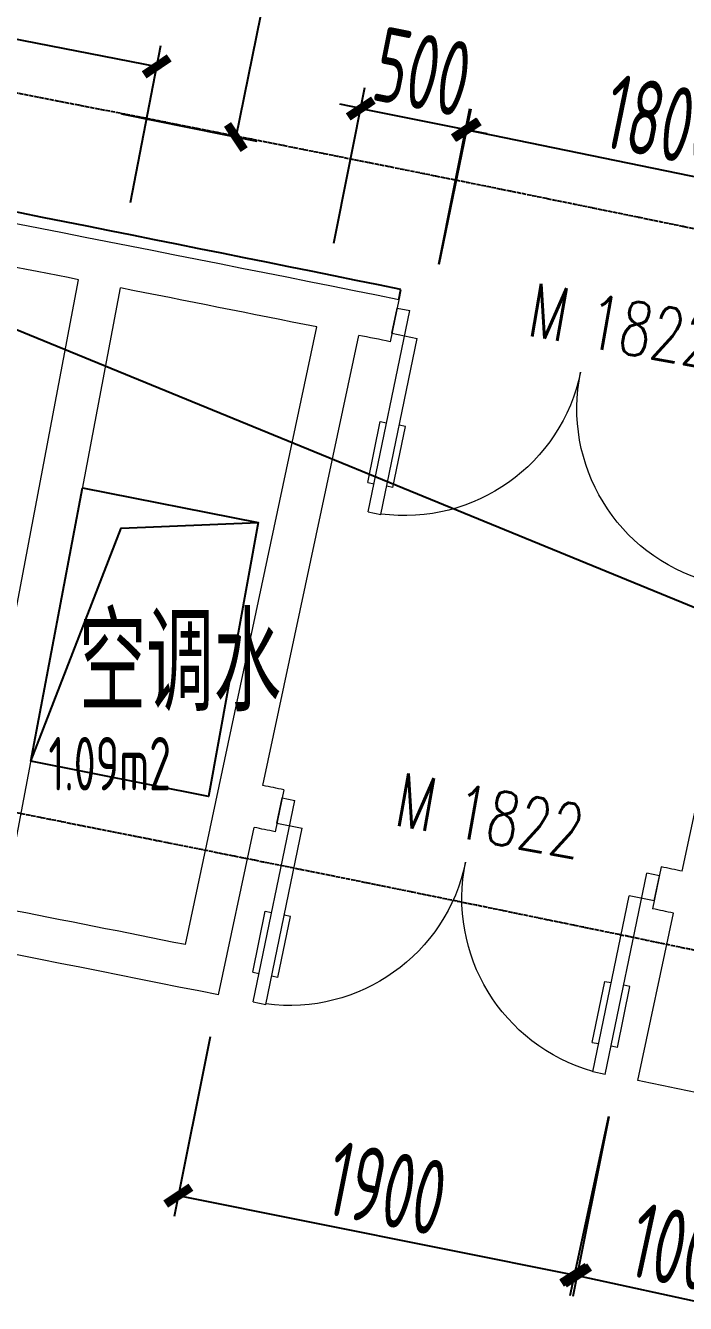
# Model space of a CAD drawing. Header units: millimetres. Extents: x 11515858 to 24947533, y -12784974 to -6116114.
# Drawn here: x 11836909 to 11839993, y -6401342 to -6395372 of the extents above; entities that cross this region are included whole.
import ezdxf
from ezdxf.enums import TextEntityAlignment as Align

# ---------------------------------------------------------------- set-up
doc = ezdxf.new("R2010")
doc.units = ezdxf.units.MM
doc.header["$LTSCALE"] = 10
for name, pattern in [('A2-RG-AXIS$0$CENTER', [2, 1.25, -0.25, 0.25, -0.25]), ('A2-RG-AXIS$0$DOTE', [2.4200000000000004, 2, -0.2, 0.02, -0.2]), ('A2-RI-F2$0$DASHDOT2', [0.5, 0.25, -0.125, 0, -0.125]), ('A2-RI-F2$0$DASHED2', [0.375, 0.25, -0.125])]:
    doc.linetypes.add(name, pattern=pattern)
for name, color, linetype in [('A2-RB-F2$0$$34$A-DIMS-100', 1, 'Continuous'), ('A2-RG-AXIS$0$A-GRID', 1, 'A2-RG-AXIS$0$CENTER'), ('A2-RI-F2$0$A-DOOR-ROLL', 2, 'A2-RI-F2$0$DASHED2'), ('A2-RI-F2$0$A-HOLE', 2, 'Continuous'), ('A2-RI-F2$0$A-STRS', 50, 'Continuous'), ('A2-RI-F2$0$A-STRS-HRAL', 80, 'Continuous'), ('A2-RI-F2$0$A-SYMB-AREA', 4, 'Continuous'), ('A2-RI-F2$0$A-SYMB-DOOR', 4, 'Continuous'), ('A2-RI-F2$0$A-SYMB-NAME', 4, 'Continuous'), ('A2-RI-F2$0$A-SYMB-VOID', 35, 'Continuous'), ('A2-RI-F2$0$an-door', 2, 'Continuous'), ('A2-RI-F2$0$WINDOW_TEXT', 7, 'Continuous')]:
    doc.layers.add(name, color=color, linetype=linetype)
for name, color, linetype, lineweight in [('A2-RI-F2$0$A-DOOR', 32, 'Continuous', 5), ('A2-RI-F2$0$A-FLOR-STRS', 2, 'Continuous', 5), ('A2-RI-F2$0$A-GLAZ', 140, 'Continuous', 5), ('A2-RI-F2$0$A-WALL', 7, 'Continuous', 5)]:
    doc.layers.add(name, color=color, linetype=linetype, lineweight=lineweight)
doc.styles.add('A2-RB-F2$0$$0$XD2008', font='hzs.shx', dxfattribs={"width": 0.7, "bigfont": 'hztxt.shx'})
doc.styles.add('A2-RI-F2$0$ECADI', font='hzs.shx', dxfattribs={"width": 0.7, "bigfont": 'hztxt.shx'})
doc.styles.add('A2-RI-F2$0$ECADI-TXT', font='simplex.shx', dxfattribs={"bigfont": 'hztxt.shx'})
doc.styles.add('A2-RI-F2$0$SIMPLEX', font='simplex.shx', dxfattribs={"width": 0.7})
doc.dimstyles.new('A2-RB-F2$0$$0$XD100$0', dxfattribs={"dimscale": 100, "dimtxt": 3.5, "dimasz": 1, "dimexe": 1, "dimexo": 2, "dimgap": 0.5, "dimtad": 1, "dimdec": 0, "dimdsep": 46, "dimtxsty": 'A2-RB-F2$0$$0$XD2008', "dimblk1": 'A2-RB-F2$0$$20$_ArchTick', "dimblk2": 'A2-RB-F2$0$$20$_ArchTick', "dimsah": 1, "dimcen": 2.5, "dimclrt": 4, "dimaunit": 1, "dimadec": 0, "dimazin": 0, "dimtfac": 1, "dimtdec": 0, "dimtix": 1, "dimtmove": 2, "dimatfit": 3, "dimfxl": 0, "dimtolj": 1, "dimtzin": 0, "dimarcsym": 0})

# ---------------------------------------------------------------- blocks, each defined once
blk = doc.blocks.new('A2-RG-AXIS')
at = {"layer": 'A2-RG-AXIS$0$A-GRID', "linetype": 'A2-RG-AXIS$0$DOTE'}
for centre, radius, start, end in [((11778730.70926435, -6694178.721949182), 304099.9999999902, 75.58928463849298, 95.40764399720393), ((11778730.70926435, -6694178.721949182), 300799.9999999902, 75.58928463849298, 95.40764398384447), ((11778730.70819431, -6694178.660026948), 293699.9515340837, 75.58928142923537, 95.40764489503492)]:
    blk.add_arc(centre, radius, start, end, dxfattribs=at)
blk = doc.blocks.new('A2-RB-F2$0$$20$_ArchTick')
at = {"color": 0, "linetype": 'ByBlock', "const_width": 0.4}
blk.add_lwpolyline([(-0.5, -0.5), (0.5, 0.5)], dxfattribs=at)
blk = doc.blocks.new('*D1544')
at = {"layer": 'A2-RB-F2$0$$34$A-DIMS-100', "color": 0, "lineweight": -2, "transparency": 16777216}
for p, q in [((11837793.27718236, -6393630.692217927), (11838425.74966047, -6393758.707094526)), ((11838327.73716407, -6393738.868986044), (11837891.75995726, -6395892.865394235)), ((11837357.29997556, -6395784.688626118), (11837989.77245367, -6395912.703502716))]:
    blk.add_line(p, q, dxfattribs=at)
at = {"layer": 'Defpoints', "color": 0, "transparency": 16777216}
for p in [(11837597.25218955, -6393591.016000964), (11837161.27498274, -6395745.012409154), (11837891.75995726, -6395892.865394235)]:
    blk.add_point(p, dxfattribs=at)
at = {"layer": 'A2-RB-F2$0$$34$A-DIMS-100', "color": 0, "lineweight": -2, "transparency": 16777216, "xscale": 100, "yscale": 100, "zscale": 100}
for p, rotation in [((11838327.73716407, -6393738.868986044), 78.55769477482241), ((11837891.75995726, -6395892.865394235), 258.5576947748224)]:
    blk.add_blockref('A2-RB-F2$0$$20$_ArchTick', p, dxfattribs=dict(at, rotation=rotation))
at = {"layer": 'A2-RB-F2$0$$34$A-DIMS-100', "color": 4, "transparency": 16777216, "insert": (11837889.22044375, -6394771.231446054), "char_height": 350, "attachment_point": 5, "rotation": 78.5576947748224, "style": 'A2-RB-F2$0$$0$XD2008'}
blk.add_mtext('\\A1;2200', dxfattribs=at)
blk = doc.blocks.new('*D2084')
at = {"layer": 'A2-RB-F2$0$$34$A-DIMS-100', "color": 0, "lineweight": -2, "ltscale": 3, "transparency": 16777216}
for p, q in [((11838841.84433744, -6396487.04195259), (11838990.76436237, -6395761.831740147)), ((11838970.64934483, -6395859.787781661), (11840733.58271939, -6396221.801550352)), ((11840604.77771199, -6396849.055721281), (11840753.69773693, -6396123.845508837))]:
    blk.add_line(p, q, dxfattribs=at)
at = {"layer": 'Defpoints', "color": 0, "ltscale": 3, "transparency": 16777216}
for p in [(11840733.58271939, -6396221.801550352), (11838801.61430235, -6396682.954035619), (11840564.54767691, -6397044.967804311)]:
    blk.add_point(p, dxfattribs=at)
at = {"layer": 'A2-RB-F2$0$$34$A-DIMS-100', "color": 0, "lineweight": -2, "ltscale": 3, "transparency": 16777216, "xscale": 100, "yscale": 100, "zscale": 100}
for p, rotation in [((11838970.64934483, -6395859.787781661), 168.3957737842203), ((11840733.58271939, -6396221.801550352), 348.3957737842202)]:
    blk.add_blockref('A2-RB-F2$0$$20$_ArchTick', p, dxfattribs=dict(at, rotation=rotation))
at = {"layer": 'A2-RB-F2$0$$34$A-DIMS-100', "color": 4, "ltscale": 3, "transparency": 16777216, "insert": (11839897.37482158, -6395820.393572599), "char_height": 350, "attachment_point": 5, "rotation": 348.3957737842203, "style": 'A2-RB-F2$0$$0$XD2008'}
blk.add_mtext('\\A1;1800', dxfattribs=at)
blk = doc.blocks.new('*D2087')
at = {"layer": 'A2-RB-F2$0$$34$A-DIMS-100', "color": 0, "lineweight": -2, "ltscale": 3, "transparency": 16777216}
for p, q in [((11838350.00165141, -6396388.887884675), (11838495.16075542, -6395661.48310475)), ((11838475.59086586, -6395759.549507877), (11838377.52446273, -6395739.979618313)), ((11838475.59086586, -6395759.549507877), (11838966.34329593, -6395857.482852567)), ((11838840.75408148, -6396486.821229365), (11838985.91318549, -6395759.416449439)), ((11838966.34329593, -6395857.482852567), (11839064.40969906, -6395877.052742131))]:
    blk.add_line(p, q, dxfattribs=at)
at = {"layer": 'Defpoints', "color": 0, "ltscale": 3, "transparency": 16777216}
for p in [(11838966.34329593, -6395857.482852567), (11838310.86187228, -6396585.02069093), (11838801.61430235, -6396682.954035619)]:
    blk.add_point(p, dxfattribs=at)
at = {"layer": 'A2-RB-F2$0$$34$A-DIMS-100', "color": 0, "lineweight": -2, "ltscale": 3, "transparency": 16777216, "xscale": 100, "yscale": 100, "zscale": 100}
for p, rotation in [((11838475.59086586, -6395759.549507877), 348.7144459848632), ((11838966.34329593, -6395857.482852567), 168.7144459848632)]:
    blk.add_blockref('A2-RB-F2$0$$20$_ArchTick', p, dxfattribs=dict(at, rotation=rotation))
at = {"layer": 'A2-RB-F2$0$$34$A-DIMS-100', "color": 4, "ltscale": 3, "transparency": 16777216, "insert": (11838764.99933241, -6395587.866773184), "char_height": 350, "attachment_point": 5, "rotation": 348.7144459848632, "style": 'A2-RB-F2$0$$0$XD2008'}
blk.add_mtext('\\A1;500', dxfattribs=at)
blk = doc.blocks.new('*D2046')
at = {"layer": 'A2-RB-F2$0$$34$A-DIMS-100', "color": 0, "lineweight": -2, "ltscale": 3, "transparency": 16777216}
for p, q in [((11835337.7879322, -6395800.894490788), (11835479.80392944, -6395066.197271409)), ((11835460.82537165, -6395164.37982762), (11837521.73922178, -6395562.751739119)), ((11837398.70178233, -6396199.266402286), (11837540.71777957, -6395464.569182906))]:
    blk.add_line(p, q, dxfattribs=at)
at = {"layer": 'Defpoints', "color": 0, "ltscale": 3, "transparency": 16777216}
for p in [(11837521.73922178, -6395562.751739119), (11835299.83081663, -6395997.259603212), (11837360.74466676, -6396395.63151471)]:
    blk.add_point(p, dxfattribs=at)
at = {"layer": 'A2-RB-F2$0$$34$A-DIMS-100', "color": 0, "lineweight": -2, "ltscale": 3, "transparency": 16777216, "xscale": 100, "yscale": 100, "zscale": 100}
for p, rotation in [((11835460.82537165, -6395164.37982762), 169.0597289646019), ((11837521.73922178, -6395562.751739119), 349.0597289646018)]:
    blk.add_blockref('A2-RB-F2$0$$20$_ArchTick', p, dxfattribs=dict(at, rotation=rotation))
at = {"layer": 'A2-RB-F2$0$$34$A-DIMS-100', "color": 4, "ltscale": 3, "transparency": 16777216, "insert": (11836533.98405173, -6395142.655031892), "char_height": 350, "attachment_point": 5, "rotation": 349.0597289646019, "style": 'A2-RB-F2$0$$0$XD2008'}
blk.add_mtext('\\A1;2100', dxfattribs=at)
blk = doc.blocks.new('*D1986')
at = {"layer": 'A2-RB-F2$0$$34$A-DIMS-100', "color": 0, "lineweight": -2, "transparency": 16777216}
for p, q in [((11837771.17785254, -6400096.71698913), (11837603.25309569, -6400936.245848857)), ((11839634.6126427, -6400469.446086425), (11839466.68788585, -6401308.974946152)), ((11837622.86684136, -6400838.188207744), (11839486.30163153, -6401210.917305039))]:
    blk.add_line(p, q, dxfattribs=at)
at = {"layer": 'Defpoints', "color": 0, "transparency": 16777216}
for p in [(11837810.40534388, -6399900.601706904), (11839673.84013405, -6400273.3308042), (11839486.30163153, -6401210.917305039)]:
    blk.add_point(p, dxfattribs=at)
at = {"layer": 'A2-RB-F2$0$$34$A-DIMS-100', "color": 0, "lineweight": -2, "transparency": 16777216, "xscale": 100, "yscale": 100, "zscale": 100}
for p, rotation in [((11837622.86684136, -6400838.188207744), 168.6888216921097), ((11839486.30163153, -6401210.917305039), 348.6888216921096)]:
    blk.add_blockref('A2-RB-F2$0$$20$_ArchTick', p, dxfattribs=dict(at, rotation=rotation))
at = {"layer": 'A2-RB-F2$0$$34$A-DIMS-100', "color": 4, "transparency": 16777216, "insert": (11838598.71516421, -6400803.923063888), "char_height": 350, "attachment_point": 5, "rotation": 348.6888216921096, "style": 'A2-RB-F2$0$$0$XD2008'}
blk.add_mtext('\\A1;1900', dxfattribs=at)
blk = doc.blocks.new('*D1931')
at = {"layer": 'A2-RB-F2$0$$34$A-DIMS-100', "color": 0, "lineweight": -2, "transparency": 16777216}
for p, q in [((11839633.41699291, -6400469.205346573), (11839452.02592368, -6401305.80129976)), ((11840610.84631981, -6400681.13196423), (11840429.45525058, -6401517.727917416)), ((11839473.21560871, -6401208.072096098), (11840450.64493561, -6401419.998713754))]:
    blk.add_line(p, q, dxfattribs=at)
at = {"layer": 'Defpoints', "color": 0, "transparency": 16777216}
for p in [(11839675.79636298, -6400273.746939251), (11840653.22568987, -6400485.673556907), (11840450.64493561, -6401419.998713754)]:
    blk.add_point(p, dxfattribs=at)
at = {"layer": 'A2-RB-F2$0$$34$A-DIMS-100', "color": 0, "lineweight": -2, "transparency": 16777216, "xscale": 100, "yscale": 100, "zscale": 100}
for p, rotation in [((11839473.21560871, -6401208.072096098), 167.7664642776014), ((11840450.64493561, -6401419.998713754), 347.7664642776014)]:
    blk.add_blockref('A2-RB-F2$0$$20$_ArchTick', p, dxfattribs=dict(at, rotation=rotation))
at = {"layer": 'A2-RB-F2$0$$34$A-DIMS-100', "color": 4, "transparency": 16777216, "insert": (11840009.60706348, -6401094.144696688), "char_height": 350, "attachment_point": 5, "rotation": 347.7664642776014, "style": 'A2-RB-F2$0$$0$XD2008'}
blk.add_mtext('\\A1;1000', dxfattribs=at)
blk = doc.blocks.new('A2-RI-F2$0$$DorLib2D$00000011')
for p, q in [((-0.4666666602065561, 0.4708801651422903), (-0.4666666602065561, -0.06245316819156699)), ((-0.4666666602065561, 0.4708801651422903), (-0.4333333268731963, 0.4708801651422903)), ((-0.4333333268731963, 0.4708801651422903), (-0.4333333268731963, 0.004213498475152733)), ((0.4333333397943449, 0.4708801651422903), (0.4333333397943449, 0.004213498475152733)), ((0.4666666731277047, 0.4708801651422903), (0.4333333397943449, 0.4708801651422903)), ((0.4666666731277047, 0.4708801651422903), (0.4666666731277047, -0.06245316819156699)), ((-0.483333326873236, 0.3962051976975829), (-0.4666666602065561, 0.3962051976975829)), ((-0.4166666602065021, 0.3962051976975829), (-0.4333333268731963, 0.3962051976975829)), ((0.4166666731276649, 0.3962051976975829), (0.4333333397943449, 0.3962051976975829)), ((0.4833333397943989, 0.3962051976975829), (0.4666666731277047, 0.3962051976975829)), ((-0.483333326873236, 0.2345635206386163), (-0.4666666602065561, 0.2345635206386163)), ((-0.4166666602065021, 0.2345635206386163), (-0.4333333268731963, 0.2345635206386163)), ((0.4166666731276649, 0.2345635206386163), (0.4333333397943449, 0.2345635206386163)), ((0.4833333397943846, 0.2345635206386163), (0.4666666731277047, 0.2345635206386163)), ((-0.4999999935399302, 0.004213498475152733), (-0.4333333268731963, 0.004213498475152733)), ((-0.499999993539916, 0.004213498475181154), (-0.4999999935399302, -0.06245316819156699)), ((0.5000000064610788, 0.004213498475152733), (0.4333333397943449, 0.004213498475152733)), ((0.5000000064610788, 0.004213498475181154), (0.5000000064610788, -0.06245316819156699)), ((-0.4999999935399302, -0.06245316819156699), (-0.4666666602065561, -0.06245316819156699)), ((0.5000000064610788, -0.06245316819156699), (0.4666666731277047, -0.06245316819156699))]:
    blk.add_line(p, q)
at = {"lineweight": 13}
for p, q in [((-0.483333326873236, 0.3962051976975829), (-0.483333326873236, 0.2345635206386163)), ((-0.4166666602065021, 0.3962051976975829), (-0.4166666602065021, 0.2345635206386163)), ((0.4166666731276649, 0.3962051976975829), (0.4166666731276649, 0.2345635206386163)), ((0.4833333397943989, 0.3962051976975829), (0.4833333397943846, 0.2345635206386163))]:
    blk.add_line(p, q, dxfattribs=at)
for centre, start, end in [((-0.4666666602065561, 0.004213498475152733), 0, 85.90395624167282), ((0.4666666731277047, 0.004213498475152733), 94.09604375832718, 180)]:
    blk.add_arc(centre, 0.4666666666671333, start, end, dxfattribs=at)
blk = doc.blocks.new('A2-RI-F2$0$door-doublewing')
at = {"layer": 'A2-RI-F2$0$A-DOOR', "color": 4, "xscale": -0.9999999999999998, "rotation": 180}
blk.add_blockref('A2-RI-F2$0$$DorLib2D$00000011', (-6.460084023274248e-09, -0.02911983485822134), dxfattribs=at)
at = {"layer": 'A2-RI-F2$0$WINDOW_TEXT', "style": 'A2-RI-F2$0$SIMPLEX', "flags": 9}
blk.add_attdef('A', text='', height=0.9999999999999998, dxfattribs=at).set_placement((0, 1.5), align=Align.MIDDLE)
blk = doc.blocks.new('A2-RI-F2$0$5erhfh')
at = {"layer": 'A2-RI-F2$0$A-SYMB-AREA', "style": 'A2-RI-F2$0$ECADI', "width": 0.7}
blk.add_attdef('340M2', text='', height=2.5, dxfattribs=at).set_placement((0, 1.25), align=Align.MIDDLE_LEFT)
at = {"layer": 'A2-RI-F2$0$A-SYMB-NAME', "style": 'A2-RI-F2$0$ECADI', "width": 0.7}
blk.add_attdef('CHINESENAME', (-12.29193252821193, 3.0875), '', height=4.5, dxfattribs=at)
blk = doc.blocks.new('A2-RI-F2$0$ECADI-TAG-DOOR')
blk = doc.blocks.new('A2-RB-F2')
at = {"layer": 'A2-RB-F2$0$$34$A-DIMS-100'}
dim = blk.add_aligned_dim(p1=(11837597.25218955, -6393591.016000963), p2=(11837161.27498274, -6395745.012409153), distance=745.2977949768372, text='2200', dimstyle='A2-RB-F2$0$$0$XD100$0', dxfattribs=at)
dim.commit()
dim.dimension.update_dxf_attribs({"geometry": '*D1544', "text_midpoint": (11837889.22044375, -6394771.231446054)})
at = {"layer": 'A2-RB-F2$0$$34$A-DIMS-100', "ltscale": 3}
dim = blk.add_aligned_dim(p1=(11835299.83081663, -6395997.259603212), p2=(11837360.74466676, -6396395.63151471), distance=848.2970985065042, text='2100', dimstyle='A2-RB-F2$0$$0$XD100$0', dxfattribs=at)
dim.commit()
dim.dimension.update_dxf_attribs({"geometry": '*D2046', "text_midpoint": (11836533.98405173, -6395142.655031892)})
for p1, p2, distance, picture, middle in [((11838310.86187228, -6396585.02069093), (11838801.61430235, -6396682.954035619), 841.7471802005263, '*D2087', (11838764.99933241, -6395587.866773184)), ((11838801.61430235, -6396682.954035619), (11840564.54767691, -6397044.96780431), 840.3425059112324, '*D2084', (11839897.37482158, -6395820.393572599))]:
    dim = blk.add_aligned_dim(p1=p1, p2=p2, distance=distance, dimstyle='A2-RB-F2$0$$0$XD100$0', dxfattribs=at)
    dim.commit()
    dim.dimension.update_dxf_attribs({"geometry": picture, "text_midpoint": middle})
at = {"layer": 'A2-RB-F2$0$$34$A-DIMS-100'}
for p1, p2, distance, picture, middle in [((11837810.40534388, -6399900.601706904), (11839673.84013405, -6400273.3308042), -956.1585310415658, '*D1986', (11838598.71516421, -6400803.923063888)), ((11839675.79636298, -6400273.746939251), (11840653.22568987, -6400485.673556907), -956.0347591555385, '*D1931', (11840009.60706348, -6401094.144696688))]:
    dim = blk.add_aligned_dim(p1=p1, p2=p2, distance=distance, dimstyle='A2-RB-F2$0$$0$XD100$0', dxfattribs=at)
    dim.commit()
    dim.dimension.update_dxf_attribs({"geometry": picture, "text_midpoint": middle})
blk = doc.blocks.new('A2-RI-F2')
at = {"layer": 'A2-RI-F2$0$A-DOOR-ROLL', "linetype": 'A2-RI-F2$0$DASHDOT2', "const_width": 100}
blk.add_lwpolyline([(11825869.99368305, -6405096.916447195), (11826686.15013552, -6400113.260221729, -0.01611529240516241), (11845527.85498624, -6403812.768603497), (11846043.81837483, -6401672.077815355)], format="xyb", dxfattribs=at)
at = {"layer": 'A2-RI-F2$0$A-GLAZ'}
blk.add_arc((11778730.71032269, -6694178.735253326), 292899.9999999813, 76.3212353456074, 94.6725087760012, dxfattribs=at)
at = {"layer": 'A2-RI-F2$0$A-HOLE'}
blk.add_lwpolyline([(11837175.57969135, -6397531.274191071), (11837996.12222054, -6397694.096163754), (11837764.49870718, -6398973.651763697), (11836933.80653016, -6398808.61180149)], close=True, dxfattribs=at)
at = {"layer": 'A2-RI-F2$0$A-STRS-HRAL', "ltscale": 0.25}
blk.add_arc((11778730.70926435, -6694178.72194916), 297849.9999999682, 77.02576644608857, 79.54713501139737, dxfattribs=at)
at = {"layer": 'A2-RI-F2$0$A-SYMB-VOID', "ltscale": 500}
blk.add_lwpolyline([(11836933.80653016, -6398808.611801486), (11837356.07559678, -6397720.660197188), (11837996.12222054, -6397694.096163754)], dxfattribs=at)
at = {"layer": 'A2-RI-F2$0$A-WALL'}
for p, q in [((11836607.37523123, -6399457.813161908), (11837156.0196343, -6396559.211318297)), ((11836803.61908884, -6399496.418977316), (11837352.26608853, -6396597.803415244)), ((11838653.27020665, -6396653.031142333), (11838613.11466597, -6396848.95969304)), ((11837655.90777328, -6399665.660231052), (11838269.75167546, -6396780.012421476)), ((11838018.48649983, -6398922.423167164), (11838465.86071184, -6396819.340591332)), ((11839978.09136435, -6399322.688119319), (11840425.44164357, -6397219.718050271)), ((11838115.81281734, -6398941.983083606), (11838075.65724135, -6399137.911806607)), ((11837810.40534389, -6399900.601706878), (11837976.87027297, -6399118.058854759)), ((11839879.4004638, -6399302.205311158), (11839839.24504791, -6399498.13325293)), ((11839770.02145728, -6400300.813778684), (11839936.47738118, -6399518.313259435))]:
    blk.add_line(p, q, dxfattribs=at)
for centre, radius, start, end in [((11778730.70926424, -6694178.72194967), 303500.0000004882, 78.61279527812079, 79.25789977897365), ((11778730.70926424, -6694178.72194967), 303300.0000004882, 78.89357051916186, 79.19163190790208), ((11778730.70926424, -6694178.72194967), 303300.0000004882, 78.6790827311117, 78.85578797528922), ((11778730.70926424, -6694178.72194967), 303300.0000004882, 78.61292397482357, 78.64129856348548), ((11778730.70926424, -6694178.72194967), 301150.0000004882, 78.62705513305127, 78.64594235719603), ((11778730.70926424, -6694178.72194967), 300950.0000004882, 78.62719431137667, 78.64637771139407), ((11778730.70926424, -6694178.72194967), 301150.0000004882, 78.26541590707674, 78.28459264073591), ((11778730.73046385, -6694178.619972091), 300149.8959153843, 78.64812506619579, 79.22408908913796), ((11778730.73046385, -6694178.619972091), 300349.8959153843, 78.68584273216827, 78.85160278499828), ((11778730.70926424, -6694178.72194967), 300950.0000004882, 78.26559836018261, 78.28450423064699), ((11778730.73046385, -6694178.619972091), 300149.8959153843, 77.5177115675622, 78.26633060752755)]:
    blk.add_arc(centre, radius, start, end, dxfattribs=at)
at = {"layer": 'A2-RI-F2$0$an-door'}
blk.add_line((11838653.23597148, -6396653.198183966), (11838663.0718616, -6396605.081036335), dxfattribs=at)
blk.add_arc((11777923.44073906, -6694411.358429779), 303937.2988691168, 78.47224300542712, 79.11649781871755, dxfattribs=at)
at = {"layer": 'Defpoints', "color": 3}
blk.add_line((11829253.43610274, -6393672.700746009), (11872937.22342044, -6411574.16209236), dxfattribs=at)
ref = blk.add_blockref('A2-RI-F2$0$5erhfh', (11838302.84192957, -6398884.042919878), dxfattribs=dict(xscale=100, yscale=100, zscale=100))
ref.add_attrib('340M2', '1.09m2', (11837015.96326135, -6398945.443249468), dxfattribs={"layer": 'A2-RI-F2$0$A-SYMB-AREA', "height": 250, "style": 'A2-RI-F2$0$ECADI', "width": 0.7})
ref.add_attrib('CHINESENAME', '空调水', (11837157.88518681, -6398575.292919759), dxfattribs={"layer": 'A2-RI-F2$0$A-SYMB-NAME', "height": 450, "style": 'A2-RI-F2$0$ECADI', "width": 0.7})
at = {"layer": 'A2-RI-F2$0$A-DOOR', "xscale": 1799.999999998094, "yscale": 1799.999999998094, "zscale": 1799.999999998094, "rotation": 348.3514451562311}
for p in [(11839514.75728079, -6396932.220783439), (11838977.36992276, -6399220.831025232)]:
    blk.add_blockref('A2-RI-F2$0$door-doublewing', p, dxfattribs=at)
at = {"layer": 'A2-RI-F2$0$A-FLOR-STRS'}
blk.add_blockref('A2-RG-AXIS', (0, 0), dxfattribs=at)
at = {"layer": 'A2-RI-F2$0$A-STRS', "linetype": 'Continuous'}
blk.add_blockref('A2-RB-F2', (0, 0), dxfattribs=at)
at = {"layer": 'A2-RI-F2$0$A-SYMB-DOOR'}
ref = blk.add_blockref('A2-RI-F2$0$ECADI-TAG-DOOR', (11839522.84066456, -6397607.766733612), dxfattribs=dict(at, xscale=99.99999999939793, yscale=99.99999999939793, zscale=99.99999999939793, rotation=349.9597122659069))
ref.add_attrib('门窗主编号1', 'M', dxfattribs={"height": 250.0000000002098, "rotation": 349.959712162109, "style": 'A2-RI-F2$0$ECADI-TXT', "width": 0.6999999999999982}).set_placement((11839423.37847032, -6396850.398091389), align=Align.RIGHT)
ref.add_attrib('门窗主编号2', '1822', (11839520.0523266, -6396871.803488269, 333.3333333332655), dxfattribs={"height": 250.0000000002098, "rotation": 349.959712162109, "style": 'A2-RI-F2$0$ECADI-TXT', "width": 0.6999999999999982})
ref = blk.add_blockref('A2-RI-F2$0$ECADI-TAG-DOOR', (11838902.61626166, -6399896.338374283), dxfattribs=dict(at, xscale=99.99999999928745, yscale=99.99999999928745, zscale=99.99999999928745, rotation=349.9565366282895))
ref.add_attrib('门窗主编号1', 'M', dxfattribs={"height": 250.0000000002098, "rotation": 349.9565365277704, "style": 'A2-RI-F2$0$ECADI-TXT', "width": 0.6999999999999982}).set_placement((11838803.19604498, -6399138.9642205), align=Align.RIGHT)
ref.add_attrib('门窗主编号2', '1822', (11838899.86871471, -6399160.374975528, 333.3333333332655), dxfattribs={"height": 250.0000000002098, "rotation": 349.9565365277704, "style": 'A2-RI-F2$0$ECADI-TXT', "width": 0.6999999999999982})

msp = doc.modelspace()

# ---------------------------------------------------------------- block references
for name in ['A2-RI-F2', 'A2-RB-F2', 'A2-RG-AXIS']:
    msp.add_blockref(name, (0, 0))

doc.saveas('drawing.dxf')
